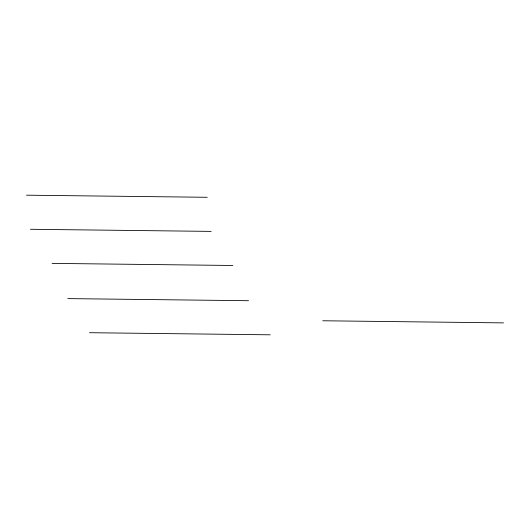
<?xml version="1.0" encoding="UTF-8"?>
<svg xmlns="http://www.w3.org/2000/svg" width="530" height="530" viewBox="0 0 530 530"><rect width="100%" height="100%" fill="white"/><g stroke="black" fill="none" stroke-linecap="round" stroke-linejoin="round"><path stroke-width="0.79" d="M26.5 195.186L207.237 197.292M30.435 229.285L211.178 231.391M52.092 263.377L232.829 265.484M67.84 298.609L248.577 300.715M322.763 320.769L503.5 322.883M89.491 332.707L270.234 334.814"/></g></svg>
